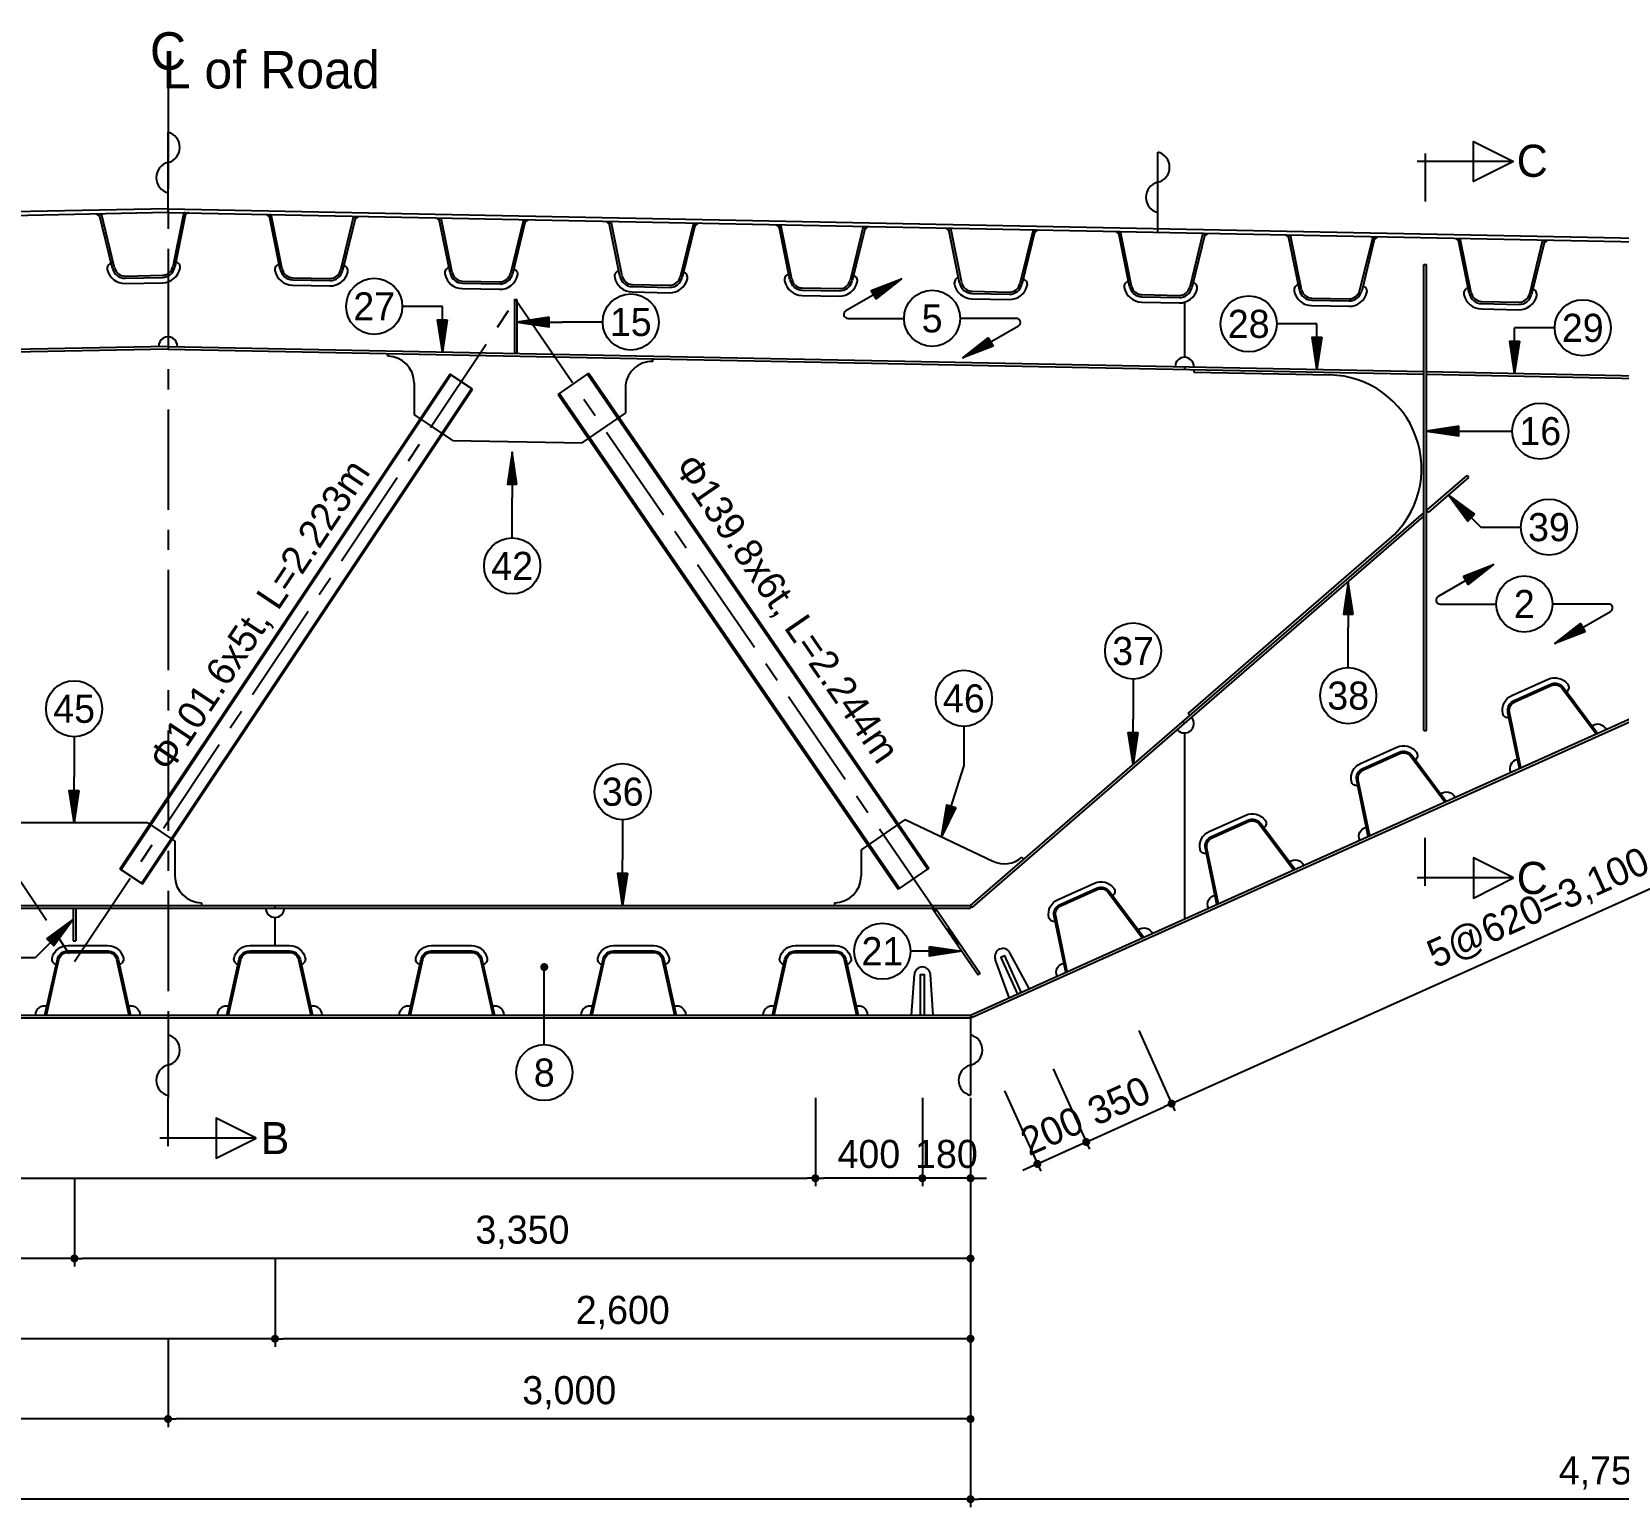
# Model space of a CAD drawing. Extents: x 2334 to 24789, y -25353 to -9366.
# Drawn here: x 14875 to 20806, y -18247 to -12731 of the extents above; entities that cross this region are included whole.
import ezdxf
from ezdxf.enums import TextEntityAlignment as Align

# ---------------------------------------------------------------- set-up
doc = ezdxf.new("R2010")
doc.units = 0
doc.header["$LTSCALE"] = 300
doc.linetypes.add('CENTER', pattern=[2, 1.25, -0.25, 0.25, -0.25])
for name, color, linetype in [('CS-CNTL', 1, 'CENTER'), ('CS-DIML', 1, 'Continuous'), ('CS-LEAL', 1, 'Continuous'), ('CS-PATT', 1, 'Continuous'), ('CS-STEL-MAJR', 3, 'Continuous'), ('CS-SYMB', 3, 'Continuous'), ('CS-TEXT3', 2, 'Continuous'), ('CS-TEXT4', 7, 'Continuous'), ('DIML', 1, 'Continuous')]:
    doc.layers.add(name, color=color, linetype=linetype)
doc.styles.add('휴먼고딕', font='')
doc.styles.get('휴먼고딕').set_extended_font_data('휴먼고딕')
doc.dimstyles.new('일반도면_0001', dxfattribs={"dimtxt": 3.5, "dimasz": 1, "dimexe": 1, "dimexo": 5, "dimgap": 1.25, "dimtad": 1, "dimdec": 0, "dimzin": 0, "dimdsep": 46, "dimlunit": 6, "dimtxsty": '휴먼고딕', "dimblk": 'DOT', "dimcen": 0, "dimclrd": 1, "dimclre": 1, "dimclrt": 7, "dimadec": 0, "dimazin": 0, "dimtfac": 1, "dimtdec": 0, "dimtix": 1, "dimtmove": 2, "dimatfit": 3, "dimldrblk": 'NONE', "dimfxl": 1, "dimfrac": 2, "dimtolj": 1, "dimtzin": 0, "dimarcsym": 0})

# ---------------------------------------------------------------- blocks, each defined once
blk = doc.blocks.new('u-rib')
at = {"layer": 'CS-STEL-MAJR'}
for p, q in [((-116.6, -204.4), (-162, 0)), ((-153.9, 0), (-161.7, -1.7)), ((-108.8, -202.7), (-153.9, 0)), ((153.9, 0), (108.8, -202.7)), ((153.9, 0), (161.7, -1.7)), ((172, 0), (159.9, -9.8)), ((-172, 0), (-159.9, -9.8)), ((162, 0), (116.6, -204.4)), ((-69.7, -234), (69.7, -234)), ((-69.7, -242), (69.7, -242))]:
    blk.add_line(p, q, dxfattribs=at)
blk.add_lwpolyline([(-120.9, -184.9, 0.414214), (-136.1, -208.8, 0.351499), (-69.7, -262), (69.7, -262, 0.351499), (136.1, -208.8, 0.414214), (120.9, -184.9)], format="xyb", dxfattribs=at)
for centre, radius, start, end in [((-69.7, -194), 48, 192.53382, 270), ((-69.7, -194), 40, 192.53382, 270), ((69.7, -194), 40, 270, 347.46618), ((69.7, -194), 48, 270, 347.46618)]:
    blk.add_arc(centre, radius, start, end, dxfattribs=at)
blk = doc.blocks.new('하부리브(320)')
at = {"layer": 'CS-STEL-MAJR'}
for points in [[(160, 0), (113.6, 208.7, 0.351505), (74.6, 240), (-74.6, 240, 0.351505), (-113.6, 208.7), (-160, 0)], [(118, 189.2, 0.414214), (133.1, 213, 0.351505), (74.6, 260), (-74.6, 260, 0.351505), (-133.1, 213, 0.414214), (-118, 189.2)], [(159.7, 1.3), (153.9, 0), (107.8, 207.4, 0.351505), (74.6, 234), (-74.6, 234, 0.351505), (-107.8, 207.4), (-153.9, 0), (-159.7, 1.3)]]:
    blk.add_lwpolyline(points, format="xyb", dxfattribs=at)
for centre, start, end in [((-160, 0), 77.4674, 180), ((160, 0), 360, 102.5326)]:
    blk.add_arc(centre, 35, start, end, dxfattribs=at)
blk = doc.blocks.new('fp-flat-14')
at = {"layer": 'CS-SYMB', "color": 1}
blk.add_line((0, 0), (0, 10), dxfattribs=at)
for centre, start, end in [((-0.46, 8.12), 283.8809, 76.1191), ((0.46, 4.36), 103.8809, 256.1191)]:
    blk.add_arc(centre, 1.94, start, end, dxfattribs=at)
blk = doc.blocks.new('_Dot')
at = {"layer": 'DIML'}
blk.add_line((0, 0), (-1, 0), dxfattribs=at)
at = {"layer": 'DIML', "const_width": 0.5}
blk.add_lwpolyline([(-0.25, 0, 1), (0.25, 0, 1)], format="xyb", close=True, dxfattribs=at)
blk = doc.blocks.new('*D128')
at = {"layer": 'CS-DIML', "color": 1, "lineweight": -2, "transparency": 16777216}
for p, q in [((8964.2, -16717.1), (8964.2, -17047.1)), ((17804.2, -16717.1), (17804.2, -17047.1)), ((8994.2, -17017.1), (17774.2, -17017.1))]:
    blk.add_line(p, q, dxfattribs=at)
at = {"layer": 'Defpoints', "color": 0, "transparency": 16777216}
for p in [(8964.2, -16717.1), (17804.2, -16717.1), (17804.2, -17017.1)]:
    blk.add_point(p, dxfattribs=at)
at = {"layer": 'CS-DIML', "color": 1, "lineweight": -2, "transparency": 16777216, "xscale": 30, "yscale": 30, "zscale": 30, "rotation": 180}
blk.add_blockref('_Dot', (8964.2, -17017.1), dxfattribs=at)
at = {"layer": 'CS-DIML', "color": 1, "lineweight": -2, "transparency": 16777216, "xscale": 30, "yscale": 30, "zscale": 30}
blk.add_blockref('_Dot', (17804.2, -17017.1), dxfattribs=at)
at = {"layer": 'CS-DIML', "color": 7, "transparency": 16777216, "insert": (13384.2, -16919.1), "char_height": 105, "attachment_point": 5, "style": '휴먼고딕'}
blk.add_mtext('\\A1;13@680=8,840', dxfattribs=at)
blk = doc.blocks.new('_None')
blk = doc.blocks.new('*D130')
at = {"layer": 'CS-DIML', "color": 1, "lineweight": -2, "transparency": 16777216}
for p, q in [((17804.2, -16717.1), (17804.2, -17047.1)), ((18204.2, -16717.1), (18204.2, -17047.1)), ((18174.2, -17017.1), (17834.2, -17017.1))]:
    blk.add_line(p, q, dxfattribs=at)
at = {"layer": 'Defpoints', "color": 0, "transparency": 16777216}
for p in [(17804.2, -16717.1), (18204.2, -16717.1), (17804.2, -17017.1)]:
    blk.add_point(p, dxfattribs=at)
at = {"layer": 'CS-DIML', "color": 1, "lineweight": -2, "transparency": 16777216, "xscale": 30, "yscale": 30, "zscale": 30, "rotation": 180}
blk.add_blockref('_Dot', (17804.2, -17017.1), dxfattribs=at)
at = {"layer": 'CS-DIML', "color": 1, "lineweight": -2, "transparency": 16777216, "xscale": 30, "yscale": 30, "zscale": 30}
blk.add_blockref('_Dot', (18204.2, -17017.1), dxfattribs=at)
at = {"layer": 'CS-DIML', "color": 7, "transparency": 16777216, "insert": (18004.2, -16926.9), "char_height": 105, "attachment_point": 5, "style": '휴먼고딕'}
blk.add_mtext('\\A1;400', dxfattribs=at)
blk = doc.blocks.new('*D132')
at = {"layer": 'CS-DIML', "color": 1, "lineweight": -2, "transparency": 16777216}
for p, q in [((18204.2, -16717.1), (18204.2, -17047.1)), ((18384.2, -16717.1), (18384.2, -17047.1)), ((18174.2, -17017.1), (18144.2, -17017.1)), ((18384.2, -17017.1), (18204.2, -17017.1)), ((18414.2, -17017.1), (18444.2, -17017.1))]:
    blk.add_line(p, q, dxfattribs=at)
at = {"layer": 'Defpoints', "color": 0, "transparency": 16777216}
for p in [(18204.2, -16717.1), (18384.2, -16717.1), (18204.2, -17017.1)]:
    blk.add_point(p, dxfattribs=at)
at = {"layer": 'CS-DIML', "color": 1, "lineweight": -2, "transparency": 16777216, "xscale": 30, "yscale": 30, "zscale": 30}
blk.add_blockref('_Dot', (18204.2, -17017.1), dxfattribs=at)
at = {"layer": 'CS-DIML', "color": 1, "lineweight": -2, "transparency": 16777216, "xscale": 30, "yscale": 30, "zscale": 30, "rotation": 180}
blk.add_blockref('_Dot', (18384.2, -17017.1), dxfattribs=at)
at = {"layer": 'CS-DIML', "color": 7, "transparency": 16777216, "insert": (18294.2, -16926.9), "char_height": 105, "attachment_point": 5, "style": '휴먼고딕'}
blk.add_mtext('\\A1;180', dxfattribs=at)
blk = doc.blocks.new('*D133')
at = {"layer": 'CS-DIML', "color": 1, "lineweight": -2, "transparency": 16777216}
for p, q in [((8384.2, -17917.1), (8384.2, -18247.1)), ((18384.2, -17917.1), (18384.2, -18247.1)), ((18354.2, -18217.1), (8414.2, -18217.1))]:
    blk.add_line(p, q, dxfattribs=at)
at = {"layer": 'Defpoints', "color": 0, "transparency": 16777216}
for p in [(8384.2, -17917.1), (18384.2, -17917.1), (8384.2, -18217.1)]:
    blk.add_point(p, dxfattribs=at)
at = {"layer": 'CS-DIML', "color": 1, "lineweight": -2, "transparency": 16777216, "xscale": 30, "yscale": 30, "zscale": 30, "rotation": 180}
blk.add_blockref('_Dot', (8384.2, -18217.1), dxfattribs=at)
at = {"layer": 'CS-DIML', "color": 1, "lineweight": -2, "transparency": 16777216, "xscale": 30, "yscale": 30, "zscale": 30}
blk.add_blockref('_Dot', (18384.2, -18217.1), dxfattribs=at)
at = {"layer": 'CS-DIML', "color": 7, "transparency": 16777216, "insert": (13384.2, -18119.1), "char_height": 105, "attachment_point": 5, "style": '휴먼고딕'}
blk.add_mtext('\\A1;10,000', dxfattribs=at)
blk = doc.blocks.new('*D135')
at = {"layer": 'CS-DIML', "color": 1, "lineweight": -2, "transparency": 16777216}
for p, q in [((18384.2, -17917.1), (18384.2, -18247.1)), ((23134.2, -17917.1), (23134.2, -18247.1)), ((23104.2, -18217.1), (18414.2, -18217.1))]:
    blk.add_line(p, q, dxfattribs=at)
at = {"layer": 'Defpoints', "color": 0, "transparency": 16777216}
for p in [(18384.2, -17917.1), (23134.2, -17917.1), (18384.2, -18217.1)]:
    blk.add_point(p, dxfattribs=at)
at = {"layer": 'CS-DIML', "color": 1, "lineweight": -2, "transparency": 16777216, "xscale": 30, "yscale": 30, "zscale": 30, "rotation": 180}
blk.add_blockref('_Dot', (18384.2, -18217.1), dxfattribs=at)
at = {"layer": 'CS-DIML', "color": 1, "lineweight": -2, "transparency": 16777216, "xscale": 30, "yscale": 30, "zscale": 30}
blk.add_blockref('_Dot', (23134.2, -18217.1), dxfattribs=at)
at = {"layer": 'CS-DIML', "color": 7, "transparency": 16777216, "insert": (20759.2, -18119.1), "char_height": 105, "attachment_point": 5, "style": '휴먼고딕'}
blk.add_mtext('\\A1;4,750', dxfattribs=at)
blk = doc.blocks.new('*D137')
at = {"layer": 'CS-DIML', "color": 1, "lineweight": -2, "transparency": 16777216}
for p, q in [((11734.2, -17017.1), (11734.2, -17347.1)), ((15034.2, -17017.1), (15034.2, -17347.1)), ((15004.2, -17317.1), (11764.2, -17317.1))]:
    blk.add_line(p, q, dxfattribs=at)
at = {"layer": 'Defpoints', "color": 0, "transparency": 16777216}
for p in [(11734.2, -17017.1), (15034.2, -17017.1), (11734.2, -17317.1)]:
    blk.add_point(p, dxfattribs=at)
at = {"layer": 'CS-DIML', "color": 1, "lineweight": -2, "transparency": 16777216, "xscale": 30, "yscale": 30, "zscale": 30, "rotation": 180}
blk.add_blockref('_Dot', (11734.2, -17317.1), dxfattribs=at)
at = {"layer": 'CS-DIML', "color": 1, "lineweight": -2, "transparency": 16777216, "xscale": 30, "yscale": 30, "zscale": 30}
blk.add_blockref('_Dot', (15034.2, -17317.1), dxfattribs=at)
at = {"layer": 'CS-DIML', "color": 7, "transparency": 16777216, "insert": (13384.2, -17219.1), "char_height": 105, "attachment_point": 5, "style": '휴먼고딕'}
blk.add_mtext('\\A1;3,300', dxfattribs=at)
blk = doc.blocks.new('*D138')
at = {"layer": 'CS-DIML', "color": 1, "lineweight": -2, "transparency": 16777216}
for p, q in [((15034.2, -17017.1), (15034.2, -17347.1)), ((18384.2, -17017.1), (18384.2, -17347.1)), ((18354.2, -17317.1), (15064.2, -17317.1))]:
    blk.add_line(p, q, dxfattribs=at)
at = {"layer": 'Defpoints', "color": 0, "transparency": 16777216}
for p in [(15034.2, -17017.1), (18384.2, -17017.1), (15034.2, -17317.1)]:
    blk.add_point(p, dxfattribs=at)
at = {"layer": 'CS-DIML', "color": 1, "lineweight": -2, "transparency": 16777216, "xscale": 30, "yscale": 30, "zscale": 30, "rotation": 180}
blk.add_blockref('_Dot', (15034.2, -17317.1), dxfattribs=at)
at = {"layer": 'CS-DIML', "color": 1, "lineweight": -2, "transparency": 16777216, "xscale": 30, "yscale": 30, "zscale": 30}
blk.add_blockref('_Dot', (18384.2, -17317.1), dxfattribs=at)
at = {"layer": 'CS-DIML', "color": 7, "transparency": 16777216, "insert": (16709.2, -17219.1), "char_height": 105, "attachment_point": 5, "style": '휴먼고딕'}
blk.add_mtext('\\A1;3,350', dxfattribs=at)
blk = doc.blocks.new('*D140')
at = {"layer": 'CS-DIML', "color": 1, "lineweight": -2, "transparency": 16777216}
for p, q in [((10984.2, -17317.1), (10984.2, -17647.1)), ((15784.2, -17317.1), (15784.2, -17647.1)), ((15754.2, -17617.1), (11014.2, -17617.1))]:
    blk.add_line(p, q, dxfattribs=at)
at = {"layer": 'Defpoints', "color": 0, "transparency": 16777216}
for p in [(10984.2, -17317.1), (15784.2, -17317.1), (10984.2, -17617.1)]:
    blk.add_point(p, dxfattribs=at)
at = {"layer": 'CS-DIML', "color": 1, "lineweight": -2, "transparency": 16777216, "xscale": 30, "yscale": 30, "zscale": 30, "rotation": 180}
blk.add_blockref('_Dot', (10984.2, -17617.1), dxfattribs=at)
at = {"layer": 'CS-DIML', "color": 1, "lineweight": -2, "transparency": 16777216, "xscale": 30, "yscale": 30, "zscale": 30}
blk.add_blockref('_Dot', (15784.2, -17617.1), dxfattribs=at)
at = {"layer": 'CS-DIML', "color": 7, "transparency": 16777216, "insert": (13384.2, -17519.1), "char_height": 105, "attachment_point": 5, "style": '휴먼고딕'}
blk.add_mtext('\\A1;4,800', dxfattribs=at)
blk = doc.blocks.new('*D141')
at = {"layer": 'CS-DIML', "color": 1, "lineweight": -2, "transparency": 16777216}
for p, q in [((15784.2, -17317.1), (15784.2, -17647.1)), ((18384.2, -17317.1), (18384.2, -17647.1)), ((18354.2, -17617.1), (15814.2, -17617.1))]:
    blk.add_line(p, q, dxfattribs=at)
at = {"layer": 'Defpoints', "color": 0, "transparency": 16777216}
for p in [(15784.2, -17317.1), (18384.2, -17317.1), (15784.2, -17617.1)]:
    blk.add_point(p, dxfattribs=at)
at = {"layer": 'CS-DIML', "color": 1, "lineweight": -2, "transparency": 16777216, "xscale": 30, "yscale": 30, "zscale": 30, "rotation": 180}
blk.add_blockref('_Dot', (15784.2, -17617.1), dxfattribs=at)
at = {"layer": 'CS-DIML', "color": 1, "lineweight": -2, "transparency": 16777216, "xscale": 30, "yscale": 30, "zscale": 30}
blk.add_blockref('_Dot', (18384.2, -17617.1), dxfattribs=at)
at = {"layer": 'CS-DIML', "color": 7, "transparency": 16777216, "insert": (17084.2, -17519.1), "char_height": 105, "attachment_point": 5, "style": '휴먼고딕'}
blk.add_mtext('\\A1;2,600', dxfattribs=at)
blk = doc.blocks.new('*D153')
at = {"layer": 'CS-DIML', "color": 1, "lineweight": -2, "transparency": 16777216}
for p, q in [((18693.7, -16607.9), (18829, -16908.9)), ((18511.3, -16689.9), (18646.6, -16990.9)), ((18634.3, -16963.5), (18816.7, -16881.6)), ((18844.1, -16869.3), (18871.4, -16857)), ((18606.9, -16975.8), (18579.5, -16988.1))]:
    blk.add_line(p, q, dxfattribs=at)
at = {"layer": 'Defpoints', "color": 0, "transparency": 16777216}
for p in [(18693.7, -16607.9), (18511.3, -16689.9), (18816.7, -16881.6)]:
    blk.add_point(p, dxfattribs=at)
at = {"layer": 'CS-DIML', "color": 1, "lineweight": -2, "transparency": 16777216, "xscale": 30, "yscale": 30, "zscale": 30}
for p, rotation in [((18816.7, -16881.6), 204.1959725827459), ((18634.3, -16963.5), 24.19597258274593)]:
    blk.add_blockref('_Dot', p, dxfattribs=dict(at, rotation=rotation))
at = {"layer": 'CS-DIML', "color": 7, "transparency": 16777216, "insert": (18688.5, -16840.2), "char_height": 105, "attachment_point": 5, "rotation": 24.19597, "style": '휴먼고딕'}
blk.add_mtext('\\A1;200', dxfattribs=at)
blk = doc.blocks.new('*D154')
at = {"layer": 'CS-DIML', "color": 1, "lineweight": -2, "transparency": 16777216}
for p, q in [((19013, -16464.5), (19148.2, -16765.5)), ((18693.7, -16607.9), (18829, -16908.9)), ((18844.1, -16869.3), (19108.6, -16750.4))]:
    blk.add_line(p, q, dxfattribs=at)
at = {"layer": 'Defpoints', "color": 0, "transparency": 16777216}
for p in [(19013, -16464.5), (18693.7, -16607.9), (19135.9, -16738.1)]:
    blk.add_point(p, dxfattribs=at)
at = {"layer": 'CS-DIML', "color": 1, "lineweight": -2, "transparency": 16777216, "xscale": 30, "yscale": 30, "zscale": 30}
for p, rotation in [((19135.9, -16738.1), 24.19597258274593), ((18816.7, -16881.6), 204.1959725827459)]:
    blk.add_blockref('_Dot', p, dxfattribs=dict(at, rotation=rotation))
at = {"layer": 'CS-DIML', "color": 7, "transparency": 16777216, "insert": (18939.3, -16727.5), "char_height": 105, "attachment_point": 5, "rotation": 24.19597, "style": '휴먼고딕'}
blk.add_mtext('\\A1;350', dxfattribs=at)
blk = doc.blocks.new('*D155')
at = {"layer": 'CS-DIML', "color": 1, "lineweight": -2, "transparency": 16777216}
for p, q in [((21840.6, -15193.9), (21975.9, -15494.9)), ((19163.3, -16725.8), (21936.2, -15479.9)), ((19013, -16464.5), (19148.2, -16765.5))]:
    blk.add_line(p, q, dxfattribs=at)
at = {"layer": 'Defpoints', "color": 0, "transparency": 16777216}
for p in [(21840.6, -15193.9), (21963.6, -15467.6), (19013, -16464.5)]:
    blk.add_point(p, dxfattribs=at)
at = {"layer": 'CS-DIML', "color": 1, "lineweight": -2, "transparency": 16777216, "xscale": 30, "yscale": 30, "zscale": 30}
for p, rotation in [((21963.6, -15467.6), 24.19597258274593), ((19135.9, -16738.1), 204.1959725827459)]:
    blk.add_blockref('_Dot', p, dxfattribs=dict(at, rotation=rotation))
at = {"layer": 'CS-DIML', "color": 7, "transparency": 16777216, "insert": (20509.6, -16013.4), "char_height": 105, "attachment_point": 5, "rotation": 24.19597, "style": '휴먼고딕'}
blk.add_mtext('\\A1;5@620=3,100', dxfattribs=at)
blk = doc.blocks.new('*D82')
at = {"layer": 'CS-DIML', "color": 1, "lineweight": -2, "transparency": 16777216}
for p, q in [((11384.2, -17617.1), (11384.2, -17947.1)), ((15384.2, -17617.1), (15384.2, -17947.1)), ((15354.2, -17917.1), (11414.2, -17917.1))]:
    blk.add_line(p, q, dxfattribs=at)
at = {"layer": 'Defpoints', "color": 0, "transparency": 16777216}
for p in [(11384.2, -17617.1), (15384.2, -17617.1), (11384.2, -17917.1)]:
    blk.add_point(p, dxfattribs=at)
at = {"layer": 'CS-DIML', "color": 1, "lineweight": -2, "transparency": 16777216, "xscale": 30, "yscale": 30, "zscale": 30, "rotation": 180}
blk.add_blockref('_Dot', (11384.2, -17917.1), dxfattribs=at)
at = {"layer": 'CS-DIML', "color": 1, "lineweight": -2, "transparency": 16777216, "xscale": 30, "yscale": 30, "zscale": 30}
blk.add_blockref('_Dot', (15384.2, -17917.1), dxfattribs=at)
at = {"layer": 'CS-DIML', "color": 7, "transparency": 16777216, "insert": (13384.2, -17819.1), "char_height": 105, "attachment_point": 5, "style": '휴먼고딕'}
blk.add_mtext('\\A1;4,000', dxfattribs=at)
blk = doc.blocks.new('*D83')
at = {"layer": 'CS-DIML', "color": 1, "lineweight": -2, "transparency": 16777216}
for p, q in [((15384.2, -17617.1), (15384.2, -17947.1)), ((18384.2, -17617.1), (18384.2, -17947.1)), ((18354.2, -17917.1), (15414.2, -17917.1))]:
    blk.add_line(p, q, dxfattribs=at)
at = {"layer": 'Defpoints', "color": 0, "transparency": 16777216}
for p in [(15384.2, -17617.1), (18384.2, -17617.1), (15384.2, -17917.1)]:
    blk.add_point(p, dxfattribs=at)
at = {"layer": 'CS-DIML', "color": 1, "lineweight": -2, "transparency": 16777216, "xscale": 30, "yscale": 30, "zscale": 30, "rotation": 180}
blk.add_blockref('_Dot', (15384.2, -17917.1), dxfattribs=at)
at = {"layer": 'CS-DIML', "color": 1, "lineweight": -2, "transparency": 16777216, "xscale": 30, "yscale": 30, "zscale": 30}
blk.add_blockref('_Dot', (18384.2, -17917.1), dxfattribs=at)
at = {"layer": 'CS-DIML', "color": 7, "transparency": 16777216, "insert": (16884.2, -17819.1), "char_height": 105, "attachment_point": 5, "style": '휴먼고딕'}
blk.add_mtext('\\A1;3,000', dxfattribs=at)

msp = doc.modelspace()

# ---------------------------------------------------------------- linework, layer by layer
at = {"layer": 'CS-CNTL', "linetype": 'CENTER'}
for p, q in [((15384.2, -12943.1), (15384.2, -16717.1)), ((13384.2, -13747.2), (15034.2, -16207.1)), ((15034.2, -16207.1), (16684.2, -13733.2)), ((16684.2, -13733.2), (18384.2, -16207.1))]:
    msp.add_line(p, q, dxfattribs=at)
at = {"layer": 'CS-LEAL'}
for p, q in [((20264.2, -13290.9), (20264.2, -13140.9)), ((20264.2, -13140.9), (20414.2, -13215.9)), ((20414.2, -13215.9), (20054.2, -13215.9)), ((20084.2, -13185.9), (20084.2, -13365.9)), ((20414.2, -13215.9), (20264.2, -13290.9)), ((18126.1, -13654.5), (17918.2, -13774.5)), ((16410, -13757.7), (16260, -13757.7)), ((16410, -13927.7), (16410, -13757.7)), ((16689.2, -13816.2), (16859.2, -13816.2)), ((17009.2, -13816.2), (16859.2, -13816.2)), ((17925.7, -13802.5), (18135.7, -13802.5)), ((18555.7, -13802.5), (18345.7, -13802.5)), ((18355.4, -13950.5), (18563.2, -13830.5)), ((19679.2, -13823.1), (19529.2, -13823.1)), ((19679.2, -13993.1), (19679.2, -13823.1)), ((20418.1, -14007.9), (20418.1, -13837.9)), ((20568.1, -13837.9), (20418.1, -13837.9)), ((20089.2, -14224.1), (20259.2, -14224.1)), ((20259.2, -14224.1), (20409.2, -14224.1)), ((16670.8, -14303), (16670.8, -14473)), ((20171.4, -14462.8), (20291.6, -14583)), ((16670.8, -14623), (16670.8, -14473)), ((20291.6, -14583), (20441.6, -14583)), ((20339.9, -14722.4), (20132, -14842.4)), ((19796.1, -14787.8), (19796.1, -14957.8)), ((20139.5, -14870.4), (20349.5, -14870.4)), ((20769.5, -14870.4), (20559.5, -14870.4)), ((20569.2, -15018.4), (20777, -14898.4)), ((19796.1, -15107.8), (19796.1, -14957.8)), ((18992.1, -15150.8), (18992.1, -15300.8)), ((18992.1, -15470.8), (18992.1, -15300.8)), ((18359.3, -15328.1), (18359.3, -15478.1)), ((15033.3, -15367.1), (15033.3, -15517.1)), ((18276.1, -15740.4), (18359.3, -15478.1)), ((15033.3, -15687.1), (15033.3, -15517.1)), ((17083.8, -15677.1), (17083.8, -15827.1)), ((20084.2, -15924.5), (20084.2, -15744.5)), ((17083.8, -15997.1), (17083.8, -15827.1)), ((20414.2, -15894.5), (20264.2, -15819.5)), ((20264.2, -15819.5), (20264.2, -15969.5)), ((20414.2, -15894.5), (20054.2, -15894.5)), ((20264.2, -15969.5), (20414.2, -15894.5)), ((15029.2, -16050.4), (14887.1, -16192.6)), ((18351.5, -16168.3), (18159.8, -16168.3)), ((14887.1, -16192.6), (14767.1, -16192.6)), ((16790.7, -16517.1), (16790.7, -16227.7)), ((15384.2, -16897.1), (15384.2, -16717.1)), ((15384.2, -16897.1), (15384.2, -16717.1)), ((15714.2, -16867.1), (15564.2, -16792.1)), ((15564.2, -16792.1), (15564.2, -16942.1)), ((15714.2, -16867.1), (15564.2, -16792.1)), ((15564.2, -16792.1), (15564.2, -16942.1)), ((15714.2, -16867.1), (15354.2, -16867.1)), ((15714.2, -16867.1), (15354.2, -16867.1)), ((15564.2, -16942.1), (15714.2, -16867.1)), ((15564.2, -16942.1), (15714.2, -16867.1))]:
    msp.add_line(p, q, dxfattribs=at)
for points in [[(20414.2, -13215.9), (20264.2, -13290.9), (20264.2, -13140.9), (20414.2, -13215.9)], [(20414.2, -15894.5), (20264.2, -15819.5), (20264.2, -15969.5), (20414.2, -15894.5)], [(15714.2, -16867.1), (15564.2, -16792.1), (15564.2, -16942.1), (15714.2, -16867.1)], [(15714.2, -16867.1), (15564.2, -16792.1), (15564.2, -16942.1), (15714.2, -16867.1)]]:
    msp.add_lwpolyline(points, dxfattribs=at)
for points in [[(18126.1, -13654.5, 0, 36, 0), (18022.2, -13714.5, 0, 0, 0)], [(16410, -13927.7, 0, 36, 0), (16410, -13807.7, 0, 0, 0)], [(16689.2, -13816.2, 0, 36, 0), (16809.2, -13816.2, 0, 0, 0)], [(18355.4, -13950.5, 0, 36, 0), (18459.3, -13890.5, 0, 0, 0)], [(19679.2, -13993.1, 0, 36, 0), (19679.2, -13873.1, 0, 0, 0)], [(20418.1, -14007.9, 0, 36, 0), (20418.1, -13887.9, 0, 0, 0)], [(20089.2, -14224.1, 0, 36, 0), (20209.2, -14224.1, 0, 0, 0)], [(16670.8, -14303, 0, 36, 0), (16670.8, -14423, 0, 0, 0)], [(20171.4, -14462.8, 0, 36, 0), (20256.2, -14547.7, 0, 0, 0)], [(20339.9, -14722.4, 0, 36, 0), (20236, -14782.4, 0, 0, 0)], [(19796.1, -14787.8, 0, 36, 0), (19796.1, -14907.8, 0, 0, 0)], [(20569.2, -15018.4, 0, 36, 0), (20673.1, -14958.4, 0, 0, 0)], [(18992.1, -15470.8, 0, 36, 0), (18992.1, -15350.8, 0, 0, 0)], [(15033.3, -15687.1, 0, 36, 0), (15033.3, -15567.1, 0, 0, 0)], [(18276.1, -15740.4, 0, 36, 0), (18312.4, -15626, 0, 0, 0)], [(17083.8, -15997.1, 0, 36, 0), (17083.8, -15877.1, 0, 0, 0)], [(15029.2, -16050.4, 0, 36, 0), (14944.4, -16135.2, 0, 0, 0)], [(18351.5, -16168.3, 0, 36, 0), (18231.5, -16168.3, 0, 0, 0)]]:
    msp.add_lwpolyline(points, format="xyseb", dxfattribs=at)
for points in [[(18013.2, -13699), (18126.1, -13654.5), (18031.2, -13730.1)], [(16428, -13807.7), (16410, -13927.7), (16392, -13807.7)], [(16809.2, -13798.2), (16689.2, -13816.2), (16809.2, -13834.2)], [(18468.3, -13906.1), (18355.4, -13950.5), (18450.3, -13874.9)], [(19697.2, -13873.1), (19679.2, -13993.1), (19661.2, -13873.1)], [(20436.1, -13887.9), (20418.1, -14007.9), (20400.1, -13887.9)], [(20209.2, -14206.1), (20089.2, -14224.1), (20209.2, -14242.1)], [(16688.8, -14423), (16670.8, -14303), (16652.8, -14423)], [(20269, -14534.9), (20171.4, -14462.8), (20243.5, -14560.4)], [(20227, -14766.8), (20339.9, -14722.4), (20245, -14798)], [(19814.1, -14907.8), (19796.1, -14787.8), (19778.1, -14907.8)], [(20682.1, -14974), (20569.2, -15018.4), (20664.1, -14942.8)], [(19010.1, -15350.8), (18992.1, -15470.8), (18974.1, -15350.8)], [(15051.3, -15567.1), (15033.3, -15687.1), (15015.3, -15567.1)], [(18329.5, -15631.5), (18276.1, -15740.4), (18295.2, -15620.6)], [(17101.8, -15877.1), (17083.8, -15997.1), (17065.8, -15877.1)], [(14931.7, -16122.5), (15029.2, -16050.4), (14957.1, -16148)], [(18231.5, -16150.3), (18351.5, -16168.3), (18231.5, -16186.3)]]:
    msp.add_lwpolyline(points, close=True, dxfattribs=at)
at = {"layer": 'CS-LEAL', "const_width": 15}
msp.add_lwpolyline([(16783.2, -16227.7, 1), (16798.2, -16227.7, 1)], format="xyb", close=True, dxfattribs=at)
at = {"layer": 'CS-LEAL'}
for centre in [(16155, -13757.7), (18240.7, -13802.5), (17114.2, -13816.2), (19424.2, -13823.1), (20673.1, -13837.9), (20514.2, -14224.1), (20546.6, -14583), (16670.8, -14728), (20454.5, -14870.4), (18992.1, -15045.8), (18359.3, -15223.1), (19796.1, -15212.8), (15033.3, -15262.1), (17083.8, -15572.1), (18054.8, -16168.3), (16790.7, -16622.1)]:
    msp.add_circle(centre, 105, dxfattribs=at)
for centre, start, end in [((17925.7, -13787.5), 120, 270), ((17925.7, -13787.5), 120, 270), ((18555.7, -13817.5), 300, 90), ((20139.5, -14855.4), 120, 270), ((20139.5, -14855.4), 120, 270), ((20769.5, -14885.4), 300, 90)]:
    msp.add_arc(centre, 15, start, end, dxfattribs=at)
at = {"layer": 'CS-PATT'}
for p, q in [((15384.2, -13666.1), (15384.2, -13872.2)), ((19184.2, -13742), (19184.2, -13948.2)), ((19184.2, -15352.6), (19184.2, -16047.7)), ((15784.2, -16147.1), (15784.2, -16042.1))]:
    msp.add_line(p, q, dxfattribs=at)
at = {"layer": 'CS-STEL-MAJR'}
for p, q in [((15384.2, -13393.1), (4644.2, -13607.9)), ((15384.2, -13393.1), (22124.2, -13527.9)), ((15384.2, -13407.1), (4644.2, -13621.9)), ((15384.2, -13407.1), (22124.2, -13541.9)), ((20079.2, -15343.3), (20079.2, -13601.1)), ((20079.2, -13601.1), (20089.2, -13601.1)), ((20089.2, -15343.3), (20089.2, -13601.1)), ((15384.2, -13907.2), (6689.2, -14081.1)), ((15384.2, -13917.2), (6689.2, -14091.1)), ((15384.2, -13907.2), (20079.2, -14001.1)), ((15384.2, -13907.2), (15384.2, -13917.2)), ((15384.2, -13917.2), (20079.2, -14011.1)), ((16206.2, -13943.7), (16206.4, -13933.7)), ((17196.2, -13963.5), (17196.4, -13953.5)), ((19184.2, -13983.2), (19184.2, -13993.2)), ((19219.2, -13993.9), (19219.2, -14003.9)), ((15204.7, -15860), (16437.9, -14011)), ((15208.9, -15862.8), (16442.1, -14013.8)), ((16304.2, -14043.7), (16304.2, -14162.2)), ((16522.4, -14067.4), (16437.9, -14011)), ((16842.7, -14087.2), (16957.9, -14008)), ((16952.9, -14011.4), (18223.9, -15860.9)), ((16957.9, -14008), (18228.8, -15857.5)), ((19219.2, -14003.9), (19727.3, -14014.1)), ((20089.2, -14001.3), (20959.2, -14018.7)), ((20089.2, -14011.3), (20959.2, -14028.7)), ((15285.1, -15913.6), (16518.3, -14064.6)), ((15289.2, -15916.4), (16522.4, -14067.4)), ((16842.7, -14087.2), (18113.6, -15936.7)), ((16847.6, -14083.8), (18118.6, -15933.3)), ((17094.2, -14063.5), (17094.2, -14157)), ((16448.7, -14258.6), (16304.2, -14162.2)), ((16932.3, -14268.3), (17094.2, -14157)), ((16448.7, -14258.6), (16932.3, -14268.3)), ((20089.2, -14520.7), (20240.4, -14389.8)), ((20095.8, -14528.3), (20247, -14397.4)), ((20247, -14397.4), (20240.4, -14389.8)), ((18384.2, -15997.1), (20079.2, -14529.4)), ((20095.8, -14528.3), (20089.2, -14520.7)), ((18390.8, -16004.7), (20079.2, -14542.6)), ((20079.2, -14542.6), (20072.7, -14535)), ((19197.6, -15279.6), (19949.4, -14628.6)), ((18384.2, -16407.1), (22124.2, -14726.6)), ((18388.3, -16416.3), (22124.2, -14737.6)), ((19204.2, -15287.1), (19197.6, -15279.6)), ((19184.2, -15317.6), (19177.7, -15310.1)), ((20079.2, -15343.3), (20089.2, -15343.3)), ((14760.7, -15687.1), (15305.9, -15687.1)), ((15305.9, -15687.1), (15409.9, -15756.5)), ((18140.4, -15675.7), (17975.5, -15788.9)), ((18140.4, -15675.7), (18468.1, -15832)), ((15409.9, -15756.5), (15409.9, -15887.1)), ((17975.5, -15788.9), (17975.5, -15887.1)), ((18576.6, -15817.3), (18583.1, -15824.9)), ((15204.7, -15860), (15289.2, -15916.4)), ((18228.8, -15857.5), (18113.6, -15936.7)), ((8384.2, -15997.1), (18384.2, -15997.1)), ((8384.2, -16007.1), (18384.2, -16007.1)), ((15029.2, -16009.7), (15029.2, -16129.7)), ((15039.2, -16009.7), (15039.2, -16129.7)), ((15509.9, -15987.1), (15509.9, -15997.1)), ((15784.2, -16007.1), (15784.2, -15997.1)), ((17875.5, -15987.1), (17875.5, -15997.1)), ((18240.7, -16007.1), (18412.6, -16257.2)), ((18252.9, -16007.1), (18420.8, -16251.5)), ((18384.2, -15997.1), (18390.8, -16004.7)), ((18384.2, -15997.1), (18384.2, -16007.1)), ((15029.2, -16129.7), (15039.2, -16129.7)), ((18604.1, -16308.4), (18531.6, -16174.1)), ((18529.3, -16342), (18477, -16198.6)), ((18163.2, -16407.1), (18174.3, -16255)), ((18163.2, -16407.1), (18174.3, -16255)), ((18245.2, -16407.1), (18234.2, -16255)), ((18245.2, -16407.1), (18234.2, -16255)), ((18412.6, -16257.2), (18420.8, -16251.5)), ((8384.2, -16407.1), (18384.2, -16407.1)), ((8384.2, -16417.1), (18384.2, -16417.1)), ((18384.2, -16407.1), (18384.2, -16417.1)), ((18384.2, -16407.1), (18384.2, -16417.1)), ((18384.2, -16407.1), (18388.3, -16416.3))]:
    msp.add_line(p, q, dxfattribs=at)
for points in [[(16689.2, -13733.2), (16679.2, -13733.2), (16679.2, -13933.2), (16689.2, -13933.2)], [(18574, -16321.9), (18512.5, -16185.1), (18497.9, -16191.6), (18559.4, -16328.4)], [(18212.2, -16407.1), (18212.2, -16257.1), (18196.2, -16257.1), (18196.2, -16407.1)]]:
    msp.add_lwpolyline(points, close=True, dxfattribs=at)
for centre, radius, start, end in [((15384.2, -13907.2), 35, 358.85424, 181.14576), ((16204.2, -14043.7), 100, 0, 88.85424), ((17194.2, -14063.5), 100, 88.85424, 180), ((19184.2, -13983.2), 35, 358.85424, 178.85424), ((19720.3, -14364), 350, 310.89024, 88.85424), ((19184.2, -15317.6), 35, 220.89024, 40.89024), ((18511.1, -15741.7), 100, 244.49541, 310.89024), ((15509.9, -15887.1), 100, 180, 270), ((17875.5, -15887.1), 100, 270, 0), ((15784.2, -16007.1), 35, 180, 0), ((18505.2, -16188.3), 30, 28.35963, 200.03196), ((18204.2, -16257.1), 30, 4.16366, 175.83599), ((18204.2, -16257.1), 30, 4.16366, 175.83599)]:
    msp.add_arc(centre, radius, start, end, dxfattribs=at)

# ---------------------------------------------------------------- block references
at = {"xscale": 30, "yscale": 30, "zscale": 30}
for p in [(15384.2, -13407.1), (19084.2, -13481.1)]:
    msp.add_blockref('fp-flat-14', p, dxfattribs=at)
at = {"xscale": 30, "yscale": 30, "zscale": 30, "rotation": 180}
for p in [(15384.2, -16407.1), (18384.2, -16407.1)]:
    msp.add_blockref('fp-flat-14', p, dxfattribs=at)
at = {"layer": 'CS-STEL-MAJR'}
for p, rotation in [((15289.2, -13409), 1.145762837967497), ((15924.2, -13417.9), 358.8542371645343), ((16559.2, -13430.6), 358.8542371645343), ((17194.2, -13443.3), 358.8542371645343), ((17829.2, -13456), 358.8542371645343), ((18464.2, -13468.7), 358.8542371645343), ((19099.2, -13481.4), 358.8542371645343), ((19734.2, -13494.1), 358.8542371645343), ((20369.2, -13506.8), 358.8542371645343)]:
    msp.add_blockref('u-rib', p, dxfattribs=dict(at, rotation=rotation))
at = {"layer": 'CS-STEL-MAJR', "xscale": -1, "rotation": 24.19469690048842}
for p in [(20582.5, -15419.4), (20017, -15673.5), (19451.5, -15927.6), (18885.9, -16181.7)]:
    msp.add_blockref('하부리브(320)', p, dxfattribs=at)
at = {"layer": 'CS-STEL-MAJR', "xscale": -1}
for p in [(15084.2, -16407.1), (15764.2, -16407.1), (16444.2, -16407.1), (17124.2, -16407.1), (17804.2, -16407.1)]:
    msp.add_blockref('하부리브(320)', p, dxfattribs=at)

# ---------------------------------------------------------------- texts
at = {"layer": 'CS-TEXT3', "style": '휴먼고딕'}
for s, p in [('C', (20484.2, -13213.5)), ('C', (20484.2, -15894.5)), ('B', (15784.2, -16867.1))]:
    msp.add_text(s, height=120, dxfattribs=at).set_placement(p, align=Align.MIDDLE_CENTER)
at = {"layer": 'CS-TEXT4', "style": '휴먼고딕'}
for s, height, p in [('C', 140, (15384.2, -12803.1)), ('27', 105, (16155, -13757.7)), ('5', 105, (18240.7, -13802.5)), ('15', 105, (17114.2, -13816.2)), ('28', 105, (19424.2, -13823.1)), ('29', 105, (20673.1, -13837.9)), ('16', 105, (20514.2, -14224.1)), ('39', 105, (20546.6, -14583)), ('42', 105, (16670.8, -14728)), ('2', 105, (20454.5, -14870.4)), ('37', 105, (18992.1, -15045.8)), ('46', 105, (18359.3, -15223.1)), ('38', 105, (19796.1, -15212.8)), ('45', 105, (15033.3, -15262.1)), ('36', 105, (17083.8, -15572.1)), ('21', 105, (18054.8, -16168.3)), ('8', 105, (16790.7, -16622.1))]:
    msp.add_text(s, height=height, dxfattribs=at).set_placement(p, align=Align.MIDDLE_CENTER)
msp.add_text('L of Road', height=140, dxfattribs=at).set_placement((15364.2, -12873.1), align=Align.MIDDLE_LEFT)
for s, rotation, p in [('Φ101.6x5t, L=2.223m', 56.29857, (15723.9, -14911.7)), ('Φ139.8x6t, L=2.244m', 304.49544, (17698.5, -14887))]:
    msp.add_text(s, height=105, rotation=rotation, dxfattribs=at).set_placement(p, align=Align.MIDDLE_CENTER)

# ---------------------------------------------------------------- dimensions: what is measured, and where the dimension line sits
at = {"layer": 'CS-DIML'}
dim = msp.add_linear_dim(base=(21963.6, -15467.6), p1=(19013, -16464.5), p2=(21840.6, -15193.9), angle=24.19597, text='5@620=<>', dimstyle='일반도면_0001', override={"dimscale": 30, "dimexo": 0}, dxfattribs=at)
dim.commit()
dim.dimension.update_dxf_attribs({"geometry": '*D155', "text_midpoint": (20509.6, -16013.4)})
for base, p1, p2, angle, picture, middle in [((19135.9, -16738.1), (18693.7, -16607.9), (19013, -16464.5), 24.19597, '*D154', (18939.3, -16727.5)), ((18816.7, -16881.6), (18511.3, -16689.9), (18693.7, -16607.9), 24.19597, '*D153', (18688.5, -16840.2)), ((17804.2, -17017.1), (18204.2, -16717.1), (17804.2, -16717.1), 180, '*D130', (18004.2, -16926.9)), ((18204.2, -17017.1), (18384.2, -16717.1), (18204.2, -16717.1), 180, '*D132', (18294.2, -16926.9)), ((11734.2, -17317.1), (15034.2, -17017.1), (11734.2, -17017.1), 180, '*D137', (13384.2, -17219.1)), ((15034.2, -17317.1), (18384.2, -17017.1), (15034.2, -17017.1), 180, '*D138', (16709.2, -17219.1)), ((10984.2, -17617.1), (15784.2, -17317.1), (10984.2, -17317.1), 180, '*D140', (13384.2, -17519.1)), ((15784.2, -17617.1), (18384.2, -17317.1), (15784.2, -17317.1), 180, '*D141', (17084.2, -17519.1)), ((11384.2, -17917.1), (15384.2, -17617.1), (11384.2, -17617.1), 180, '*D82', (13384.2, -17819.1)), ((15384.2, -17917.1), (18384.2, -17617.1), (15384.2, -17617.1), 180, '*D83', (16884.2, -17819.1)), ((8384.2, -18217.1), (18384.2, -17917.1), (8384.2, -17917.1), 180, '*D133', (13384.2, -18119.1)), ((18384.2, -18217.1), (23134.2, -17917.1), (18384.2, -17917.1), 180, '*D135', (20759.2, -18119.1))]:
    dim = msp.add_linear_dim(base=base, p1=p1, p2=p2, angle=angle, dimstyle='일반도면_0001', override={"dimscale": 30, "dimexo": 0}, dxfattribs=at)
    dim.commit()
    dim.dimension.update_dxf_attribs({"geometry": picture, "text_midpoint": middle})
dim = msp.add_linear_dim(base=(17804.2, -17017.1), p1=(8964.2, -16717.1), p2=(17804.2, -16717.1), text='13@680=<>', dimstyle='일반도면_0001', override={"dimscale": 30, "dimexo": 0}, dxfattribs=at)
dim.commit()
dim.dimension.update_dxf_attribs({"geometry": '*D128', "text_midpoint": (13384.2, -16919.1)})

doc.saveas('drawing.dxf')
